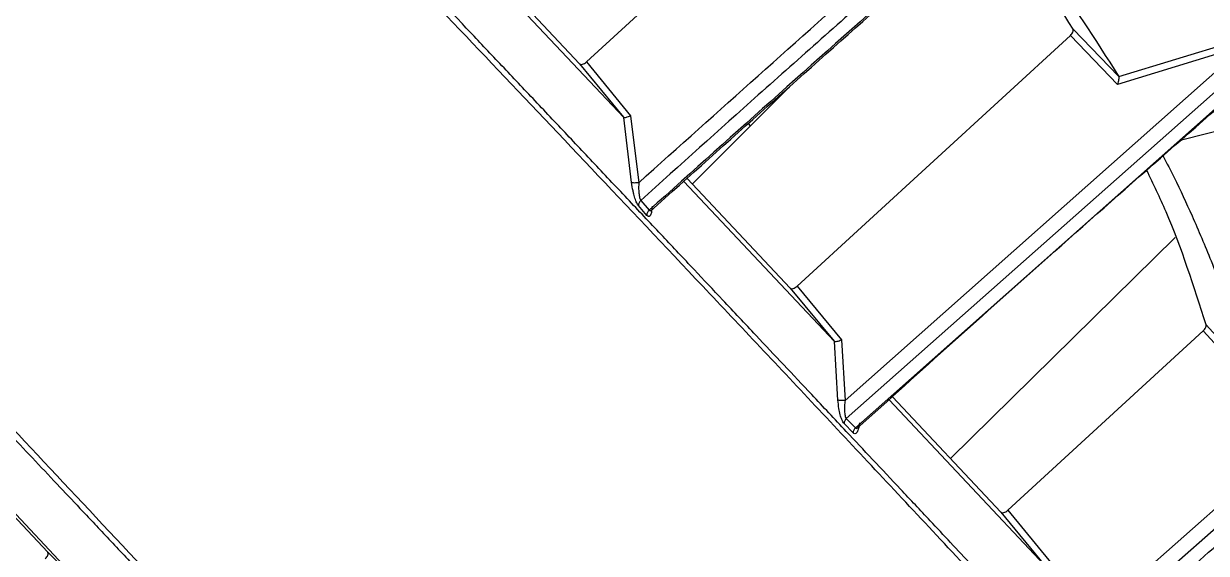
# Model space of a CAD drawing. Extents: x 0 to 84, y -21 to 126.
# Drawn here: x 15.33 to 18.971, y 61.543 to 63.174 of the extents above; entities that cross this region are included whole.
import ezdxf

# ---------------------------------------------------------------- set-up
doc = ezdxf.new("R2010")
doc.units = 0
doc.header["$MEASUREMENT"] = 0
doc.layers.add('1', color=4, linetype='Continuous')

# ---------------------------------------------------------------- blocks, each defined once
blk = doc.blocks.new('PRODIGY')
at = {"layer": '1', "color": 3, "linetype": 'Continuous', "lineweight": 25}
for p, q in [((17.063, 63.0562), (17.9622, 63.8816)), ((17.1767, 62.8863), (16.7809, 63.307)), ((16.7916, 63.3166), (17.0419, 63.0502)), ((17.7115, 62.3659), (18.5527, 63.1381)), ((18.6981, 62.9873), (18.5527, 63.1381)), ((18.7009, 63.0125), (18.5609, 63.1577)), ((17.8591, 62.0139), (19.0898, 63.1067)), ((19.1869, 63.1321), (17.863, 61.9585)), ((19.0898, 63.1067), (18.6981, 62.9873)), ((18.7015, 63.011), (19.0825, 63.1269)), ((19.1998, 63.0906), (17.8909, 61.9297)), ((17.0419, 63.0502), (17.1767, 62.8863)), ((17.063, 63.0562), (17.199, 62.8909)), ((18.7009, 63.0125), (18.7015, 63.011)), ((17.3892, 62.6806), (17.6842, 62.9756)), ((19.3299, 62.9252), (18.8945, 62.8158)), ((17.1776, 62.8857), (17.1767, 62.8863)), ((17.2021, 62.6849), (17.1776, 62.8857)), ((17.199, 62.8909), (17.2243, 62.6846)), ((17.568, 62.8594), (17.5618, 62.8663)), ((17.8252, 62.1965), (17.3627, 62.6885)), ((17.3731, 62.6978), (17.6905, 62.36)), ((17.2303, 62.6301), (17.2562, 62.5998)), ((17.2231, 62.614), (17.2198, 62.6189)), ((17.249, 62.5838), (17.2231, 62.614)), ((18.1833, 61.8355), (18.8752, 62.516)), ((17.6905, 62.36), (17.8252, 62.1965)), ((17.7115, 62.3659), (17.8477, 62.2007)), ((18.3601, 61.6758), (18.9617, 62.228)), ((19.1012, 62.0753), (18.9617, 62.228)), ((19.1065, 62.0973), (18.9706, 62.2464)), ((17.8262, 62.1957), (17.8252, 62.1965)), ((17.8372, 62.015), (17.8262, 62.1957)), ((17.8477, 62.2007), (17.8591, 62.0139)), ((18.5364, 61.2722), (19.4802, 62.1073)), ((19.5458, 62.1036), (18.5475, 61.2211)), ((18.4732, 61.5064), (17.9945, 62.0162)), ((18.0048, 62.0254), (18.339, 61.6698)), ((17.8838, 61.9145), (17.8559, 61.9434)), ((17.863, 61.9585), (17.8909, 61.9297)), ((15.4043, 61.5469), (15.1547, 61.8124)), ((15.1608, 61.8183), (15.5554, 61.3981)), ((18.339, 61.6698), (18.4732, 61.5064)), ((18.3601, 61.6758), (18.4954, 61.5111)), ((15.5554, 61.3981), (15.4043, 61.5469))]:
    blk.add_line(p, q, dxfattribs=at)
for centre, radius, start, end in [((17.2436, 62.6145), 0.0205, 130.3459, 181.2451), ((17.2695, 62.5841), 0.0206, 130.3722, 180.949), ((17.877, 61.9427), 0.0211, 131.5247, 178.2792), ((17.9048, 61.9139), 0.021, 131.5315, 178.4182)]:
    blk.add_arc(centre, radius, start, end, dxfattribs=at)
for points, knots in [([(9.9071, 61.4994), (10.0344, 61.6178), (10.2936, 61.8591), (10.674, 62.2138), (11.0381, 62.5536), (11.3708, 62.8642), (11.6721, 63.1456), (11.9421, 63.3978), (12.2073, 63.6454), (12.4768, 63.8969), (12.7617, 64.1627), (13.0468, 64.4283), (13.3194, 64.6822), (13.5794, 64.9241), (13.829, 65.1563), (14.0937, 65.4023), (14.3852, 65.673), (14.7122, 65.9766), (15.0677, 66.3063), (15.4502, 66.6609), (15.8584, 67.0394), (16.2987, 67.448), (16.7561, 67.8725), (17.0665, 68.1614), (17.2195, 68.3038)], [0, 0, 0, 0, 0.052205, 0.106329, 0.156158, 0.201702, 0.242965, 0.279941, 0.312633, 0.351893, 0.390616, 0.429625, 0.468921, 0.502488, 0.536262, 0.571311, 0.611052, 0.65574, 0.705379, 0.756722, 0.812476, 0.872629, 0.937199, 1, 1, 1, 1]), ([(18.6647, 67.4283), (18.3332, 67.2006), (17.6736, 66.7476), (16.7295, 66.0094), (15.8109, 65.2516), (14.9176, 64.4679), (14.0492, 63.67), (13.2016, 62.8605), (12.3829, 62.0294), (11.5877, 61.1661), (11.0913, 60.5598), (10.8417, 60.2549)], [0, 0, 0, 0, 0.113392, 0.225638, 0.337341, 0.448782, 0.560232, 0.669481, 0.778832, 0.888787, 1, 1, 1, 1]), ([(19.1252, 66.9306), (18.9895, 66.8481), (18.7154, 66.6813), (18.3058, 66.4177), (17.8928, 66.1409), (17.4774, 65.8497), (17.0718, 65.5528), (16.6068, 65.1982), (16.0781, 64.7748), (15.4721, 64.2613), (14.935, 63.7807), (14.4755, 63.352), (14.1031, 62.9927), (13.7483, 62.6382), (13.411, 62.2891), (13.081, 61.9352), (12.6875, 61.4971), (12.2391, 60.9706), (11.7529, 60.3642), (11.4503, 59.9542), (11.3012, 59.7521)], [0, 0, 0, 0, 0.044709, 0.090349, 0.13691, 0.184379, 0.232745, 0.277954, 0.348418, 0.422679, 0.500679, 0.550525, 0.598903, 0.645795, 0.691185, 0.735062, 0.781563, 0.856423, 0.929252, 1, 1, 1, 1]), ([(18.455, 66.0154), (18.4914, 65.9335), (18.5652, 65.7673), (18.6834, 65.4897), (18.809, 65.1853), (18.9423, 64.8508), (19.0829, 64.4856), (19.2286, 64.0943), (19.3949, 63.6324), (19.5807, 63.0968), (19.7872, 62.4789), (19.9947, 61.8384), (20.1358, 61.3873), (20.2058, 61.1636)], [0, 0, 0, 0, 0.073434, 0.149042, 0.226912, 0.307125, 0.389668, 0.474472, 0.55786, 0.670736, 0.782355, 0.892082, 1, 1, 1, 1]), ([(20.286, 61.0852), (20.2475, 61.2085), (20.132, 61.5788), (19.9436, 62.1674), (19.7227, 62.8363), (19.5071, 63.4647), (19.298, 64.049), (19.0951, 64.5895), (18.9002, 65.0843), (18.7129, 65.5383), (18.5972, 65.8014), (18.5393, 65.9329)], [0, 0, 0, 0, 0.059169, 0.177623, 0.296079, 0.414529, 0.53298, 0.649693, 0.766504, 0.883304, 1, 1, 1, 1]), ([(18.8408, 64.047), (18.6925, 63.9195), (18.4045, 63.6719), (17.9886, 63.3073), (17.6, 62.9626), (17.3508, 62.7385), (17.2303, 62.6301)], [0, 0, 0, 0, 0.273502, 0.531333, 0.773495, 1, 1, 1, 1]), ([(18.8646, 64.0152), (18.5942, 63.782), (18.0535, 63.3155), (17.522, 62.8383), (17.2562, 62.5998)], [0, 0, 0, 0, 0.5000163, 1, 1, 1, 1]), ([(17.2243, 62.6846), (17.4689, 62.9041), (17.9579, 63.3432), (18.4546, 63.7735), (18.7029, 63.9886)], [0, 0, 0, 0, 0.499964, 1, 1, 1, 1]), ([(17.2596, 62.5964), (17.4997, 62.8121), (18.0226, 63.2819), (18.5546, 63.7412), (18.8423, 63.9895)], [0, 0, 0, 0, 0.459197, 1, 1, 1, 1]), ([(18.9658, 63.9991), (19.0253, 63.8282), (19.1442, 63.4865), (19.268, 63.1123), (19.3299, 62.9252)], [0, 0, 0, 0, 0.500001, 1, 1, 1, 1]), ([(18.9713, 64.0019), (18.9856, 63.9614), (19.0144, 63.88), (19.0571, 63.7572), (19.0977, 63.6397), (19.1359, 63.5285), (19.1708, 63.4264), (19.216, 63.2934), (19.2711, 63.1302), (19.3161, 62.9951), (19.3382, 62.9288)], [0, 0, 0, 0, 0.1201006, 0.2413907, 0.3566396, 0.4565413, 0.555683, 0.6417406, 0.8240687, 1, 1, 1, 1]), ([(18.9385, 60.7704), (18.9037, 60.8077), (18.8407, 60.8752), (18.7574, 60.9643), (18.6941, 61.0319), (18.6506, 61.0784), (18.6249, 61.1059), (18.6008, 61.1317), (18.5721, 61.1623), (18.5341, 61.2029), (18.4964, 61.2431), (18.4536, 61.2889), (18.4089, 61.3366), (18.3593, 61.3895), (18.3072, 61.4451), (18.2477, 61.5086), (18.1847, 61.5758), (18.1114, 61.654), (18.0313, 61.7394), (17.9451, 61.8311), (17.8538, 61.9283), (17.7626, 62.0255), (17.6701, 62.1238), (17.5787, 62.221), (17.4869, 62.3187), (17.3915, 62.4201), (17.2956, 62.522), (17.1933, 62.6305), (17.0885, 62.7418), (16.9829, 62.8538), (16.8794, 62.9634), (16.7783, 63.0704), (16.6187, 63.2392), (16.4015, 63.4684), (16.2314, 63.6472), (16.1447, 63.7383)], [0, 0, 0, 0, 0.031102, 0.056282, 0.075541, 0.088878, 0.096293, 0.099337, 0.111164, 0.122963, 0.134733, 0.146474, 0.1633, 0.177064, 0.193684, 0.213162, 0.234458, 0.254875, 0.284974, 0.313681, 0.340994, 0.377161, 0.406953, 0.436616, 0.472631, 0.504105, 0.538698, 0.576408, 0.616164, 0.655115, 0.695362, 0.734534, 0.772763, 0.884269, 1, 1, 1, 1]), ([(18.9314, 60.7516), (18.7929, 60.9002), (18.5161, 61.1975), (18.1263, 61.615), (17.7529, 62.0134), (17.3965, 62.3918), (17.0548, 62.7532), (16.729, 63.0968), (16.42, 63.4217), (16.2328, 63.6179), (16.1393, 63.716)], [0, 0, 0, 0, 0.124992, 0.249991, 0.374994, 0.500001, 0.625009, 0.750013, 0.875011, 1, 1, 1, 1]), ([(18.5609, 63.1577), (18.4933, 63.2658), (18.4139, 63.3926), (18.318, 63.5049), (18.3039, 63.5214)], [0, 0, 0, 0, 0.853076, 1, 1, 1, 1]), ([(18.3165, 63.5324), (18.3702, 63.4713), (18.5122, 63.31), (18.6286, 63.1265), (18.7009, 63.0125)], [0, 0, 0, 0, 0.378615, 1, 1, 1, 1]), ([(18.5527, 63.1381), (18.5544, 63.1398), (18.5577, 63.1432), (18.5608, 63.1488), (18.5623, 63.1541), (18.5614, 63.1565), (18.5609, 63.1577)], [0, 0, 0, 0, 0.245512, 0.493089, 0.743989, 1, 1, 1, 1]), ([(17.8957, 61.9276), (18.0911, 62.1036), (18.5159, 62.486), (18.9462, 62.8623), (19.1785, 63.0655)], [0, 0, 0, 0, 0.459966, 1, 1, 1, 1]), ([(17.0419, 63.0502), (17.043, 63.0494), (17.0452, 63.0479), (17.0508, 63.0487), (17.0571, 63.0513), (17.061, 63.0545), (17.063, 63.0562)], [0, 0, 0, 0, 0.255717, 0.509002, 0.754105, 1, 1, 1, 1]), ([(18.7015, 63.011), (18.7016, 63.0099), (18.7018, 63.0075), (18.7013, 63.0018), (18.7001, 62.9947), (18.6988, 62.9898), (18.6981, 62.9873)], [0, 0, 0, 0, 0.208787, 0.461677, 0.721611, 1, 1, 1, 1]), ([(17.1776, 62.8857), (17.1785, 62.8855), (17.1803, 62.8851), (17.1855, 62.886), (17.192, 62.8879), (17.1966, 62.8899), (17.199, 62.8909)], [0, 0, 0, 0, 0.232256, 0.486204, 0.732493, 1, 1, 1, 1]), ([(18.8385, 62.7665), (18.8498, 62.7445), (18.8808, 62.6843), (18.9305, 62.5771), (18.9892, 62.4384), (19.0501, 62.2774), (19.087, 62.1595), (19.1065, 62.0973)], [0, 0, 0, 0, 0.105611, 0.288183, 0.498107, 0.735378, 1, 1, 1, 1]), ([(18.9706, 62.2464), (18.9329, 62.3651), (18.8806, 62.5303), (18.8084, 62.6802), (18.7881, 62.7223)], [0, 0, 0, 0, 0.7193701, 1, 1, 1, 1]), ([(17.2243, 62.6846), (17.2218, 62.6843), (17.2171, 62.6837), (17.2106, 62.6835), (17.2051, 62.6838), (17.2032, 62.6845), (17.2021, 62.6849)], [0, 0, 0, 0, 0.2650663, 0.5000188, 0.7348848, 1, 1, 1, 1]), ([(17.209, 62.6492), (17.208, 62.6528), (17.205, 62.6642), (17.2033, 62.6764), (17.2021, 62.6849)], [0, 0, 0, 0, 0.308033, 1, 1, 1, 1]), ([(17.2243, 62.6846), (17.224, 62.6792), (17.2232, 62.6685), (17.2241, 62.6526), (17.226, 62.6408), (17.2282, 62.6335), (17.2297, 62.6312), (17.2303, 62.6301)], [0, 0, 0, 0, 0.2609, 0.518905, 0.767337, 0.885885, 1, 1, 1, 1]), ([(17.2198, 62.6189), (17.2187, 62.6211), (17.2156, 62.6271), (17.2118, 62.6376), (17.2097, 62.6463), (17.209, 62.6492)], [0, 0, 0, 0, 0.27991, 0.758053, 1, 1, 1, 1]), ([(17.2651, 62.6126), (17.2646, 62.6056), (17.2636, 62.5927), (17.2593, 62.5824), (17.2543, 62.5791), (17.2507, 62.5823), (17.249, 62.5838)], [0, 0, 0, 0, 0.319166, 0.587336, 0.811634, 1, 1, 1, 1]), ([(17.2643, 62.6014), (17.2632, 62.6001), (17.2614, 62.5978), (17.2585, 62.5977), (17.257, 62.5991), (17.2562, 62.5998)], [0, 0, 0, 0, 0.406687, 0.708394, 1, 1, 1, 1]), ([(14.7614, 62.4685), (14.7766, 62.4525), (14.8084, 62.4188), (14.8592, 62.365), (14.9155, 62.3055), (14.9773, 62.2401), (15.0449, 62.1685), (15.1221, 62.0866), (15.2017, 62.0021), (15.282, 61.917), (15.357, 61.8373), (15.4309, 61.759), (15.4933, 61.6927), (15.5447, 61.6381), (15.5879, 61.5923), (15.6339, 61.5434), (15.6828, 61.4916), (15.7346, 61.4366), (15.8137, 61.3527), (15.9194, 61.2406), (16.06, 61.0912), (16.2118, 60.9297), (16.3758, 60.755), (16.5424, 60.5776), (16.6738, 60.4376), (16.7687, 60.3364), (16.8283, 60.273), (16.89, 60.2071), (16.9541, 60.1388), (17.0205, 60.0681), (17.0753, 60.0096), (17.1176, 59.9645), (17.1535, 59.9262), (17.2014, 59.8751), (17.2667, 59.8055), (17.3477, 59.7191), (17.4447, 59.6156), (17.5156, 59.5399), (17.5537, 59.4992)], [0, 0, 0, 0, 0.0207249, 0.0434593, 0.0682033, 0.0949565, 0.1237193, 0.1544914, 0.1918334, 0.221797, 0.2516048, 0.2812569, 0.3085089, 0.323986, 0.3404195, 0.3578097, 0.3761561, 0.3954591, 0.4157182, 0.4638833, 0.511317, 0.5674577, 0.6247894, 0.6817665, 0.7369415, 0.7557169, 0.7750714, 0.7950049, 0.8155178, 0.8366099, 0.8582813, 0.8672978, 0.8763456, 0.8918576, 0.911979, 0.9367099, 0.9660503, 1, 1, 1, 1]), ([(14.7841, 62.472), (14.8771, 62.3734), (15.0631, 62.1761), (15.3699, 61.8493), (15.6938, 61.5039), (16.0343, 61.1414), (16.3899, 60.7622), (16.7639, 60.3644), (17.1555, 59.9486), (17.4339, 59.6527), (17.573, 59.5047)], [0, 0, 0, 0, 0.1249882, 0.249985, 0.3749889, 0.4999978, 0.6250049, 0.7500086, 0.8750077, 1, 1, 1, 1]), ([(17.6905, 62.36), (17.6916, 62.3592), (17.6938, 62.3577), (17.6994, 62.3585), (17.7056, 62.3611), (17.7096, 62.3643), (17.7115, 62.3659)], [0, 0, 0, 0, 0.256624, 0.510358, 0.754898, 1, 1, 1, 1]), ([(18.9617, 62.228), (18.9632, 62.2295), (18.9663, 62.2326), (18.9693, 62.2377), (18.9711, 62.2426), (18.9708, 62.2451), (18.9706, 62.2464)], [0, 0, 0, 0, 0.246603, 0.494767, 0.745246, 1, 1, 1, 1]), ([(17.8262, 62.1957), (17.8271, 62.1956), (17.829, 62.1953), (17.8342, 62.1962), (17.8407, 62.1979), (17.8453, 62.1997), (17.8477, 62.2007)], [0, 0, 0, 0, 0.229748, 0.48188, 0.730083, 1, 1, 1, 1]), ([(17.8559, 61.9434), (17.8548, 61.9448), (17.8524, 61.9477), (17.8483, 61.9564), (17.8437, 61.9703), (17.8393, 61.9911), (17.838, 62.0065), (17.8372, 62.015)], [0, 0, 0, 0, 0.120643, 0.245374, 0.458207, 0.700146, 1, 1, 1, 1]), ([(17.8591, 62.0139), (17.8566, 62.0137), (17.852, 62.0134), (17.8456, 62.0135), (17.8403, 62.014), (17.8383, 62.0146), (17.8372, 62.015)], [0, 0, 0, 0, 0.264693, 0.500016, 0.735337, 1, 1, 1, 1]), ([(17.8591, 62.0139), (17.8583, 62.0084), (17.8569, 61.9975), (17.857, 61.9813), (17.8585, 61.9692), (17.8607, 61.9617), (17.8623, 61.9595), (17.863, 61.9585)], [0, 0, 0, 0, 0.2633331, 0.5221527, 0.769659, 0.8870972, 1, 1, 1, 1]), ([(18.5858, 61.1959), (18.73, 61.3251), (19.0448, 61.6072), (19.3631, 61.8853), (19.5355, 62.0359)], [0, 0, 0, 0, 0.458188, 1, 1, 1, 1]), ([(17.9036, 61.9456), (17.9026, 61.9383), (17.9007, 61.925), (17.8953, 61.914), (17.8895, 61.9103), (17.8856, 61.9132), (17.8838, 61.9145)], [0, 0, 0, 0, 0.327755, 0.598067, 0.816037, 1, 1, 1, 1]), ([(17.8909, 61.9297), (17.8917, 61.929), (17.8935, 61.9278), (17.8968, 61.9284), (17.899, 61.931), (17.9002, 61.9324)], [0, 0, 0, 0, 0.291064, 0.594417, 1, 1, 1, 1]), ([(18.339, 61.6698), (18.3401, 61.669), (18.3423, 61.6675), (18.3479, 61.6683), (18.3542, 61.6709), (18.3581, 61.6741), (18.3601, 61.6758)], [0, 0, 0, 0, 0.254724, 0.507469, 0.753218, 1, 1, 1, 1]), ([(15.3967, 61.5265), (15.3985, 61.5284), (15.402, 61.532), (15.4051, 61.538), (15.4063, 61.5435), (15.4049, 61.5457), (15.4043, 61.5469)], [0, 0, 0, 0, 0.246043, 0.493958, 0.744402, 1, 1, 1, 1])]:
    blk.add_open_spline(points, degree=3, knots=knots, dxfattribs=at)

msp = doc.modelspace()

# ---------------------------------------------------------------- block references
at = {"layer": '1'}
msp.add_blockref('PRODIGY', (0, 0), dxfattribs=at)

doc.saveas('drawing.dxf')
